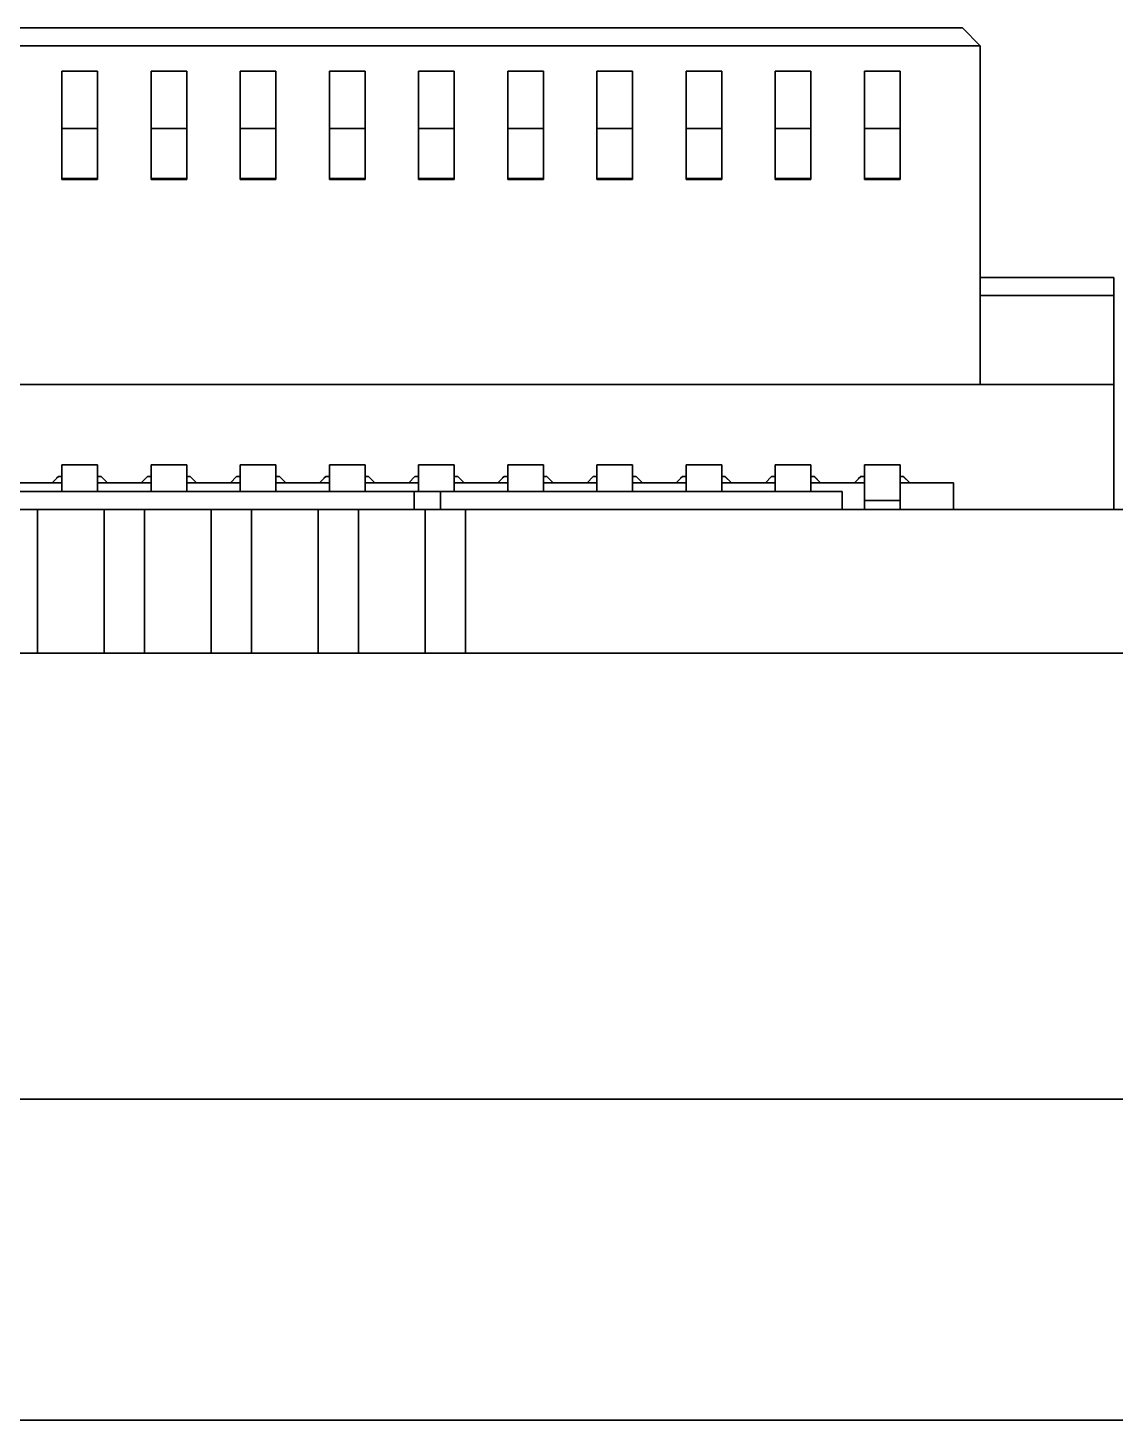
# Model space of a CAD drawing. Extents: x 537 to 786, y 346 to 499.
# Drawn here: x 594.61 to 600.7, y 363.85 to 371.65 of the extents above; entities that cross this region are included whole.
import ezdxf

# ---------------------------------------------------------------- set-up
doc = ezdxf.new("R2010")
doc.units = 0

msp = doc.modelspace()

# ---------------------------------------------------------------- linework, layer by layer
at = {"color": 7, "lineweight": 35, "ltscale": 0.235001}
msp.add_line((599.8467, 371.6513), (590.4467, 371.6513), dxfattribs=at)
msp.add_line((599.8467, 371.6513), (590.4467, 371.6513), dxfattribs=at)
at = {"color": 7, "lineweight": 35, "ltscale": 0.003535}
msp.add_line((599.8467, 371.6513), (599.9467, 371.5513), dxfattribs=at)
msp.add_line((599.8467, 371.6513), (599.9467, 371.5513), dxfattribs=at)
at = {"color": 7, "lineweight": 35, "ltscale": 0.239999}
msp.add_line((590.3467, 371.5513), (599.9467, 371.5513), dxfattribs=at)
msp.add_line((590.3467, 371.5513), (599.9467, 371.5513), dxfattribs=at)
at = {"color": 7, "lineweight": 35, "ltscale": 0.0475}
msp.add_line((599.9467, 371.5513), (599.9467, 369.6513), dxfattribs=at)
msp.add_line((599.9467, 371.5513), (599.9467, 369.6513), dxfattribs=at)
at = {"color": 7, "lineweight": 35, "ltscale": 0.008055}
for p, q in [((594.7968, 371.0862), (594.7968, 371.4084)), ((594.7968, 371.0862), (594.7968, 371.4084)), ((594.9967, 371.0862), (594.9967, 371.4084)), ((594.9967, 371.0862), (594.9967, 371.4084)), ((595.2968, 371.0862), (595.2968, 371.4084)), ((595.2968, 371.0862), (595.2968, 371.4084)), ((595.4967, 371.0862), (595.4967, 371.4084)), ((595.4967, 371.0862), (595.4967, 371.4084)), ((595.7968, 371.0862), (595.7968, 371.4084)), ((595.7968, 371.0862), (595.7968, 371.4084)), ((595.9967, 371.0862), (595.9967, 371.4084)), ((595.9967, 371.0862), (595.9967, 371.4084)), ((596.2968, 371.0862), (596.2968, 371.4084)), ((596.2968, 371.0862), (596.2968, 371.4084)), ((596.4967, 371.0862), (596.4967, 371.4084)), ((596.4967, 371.0862), (596.4967, 371.4084)), ((596.7968, 371.0862), (596.7968, 371.4084)), ((596.7968, 371.0862), (596.7968, 371.4084)), ((596.9967, 371.0862), (596.9967, 371.4084)), ((596.9967, 371.0862), (596.9967, 371.4084)), ((597.2968, 371.0862), (597.2968, 371.4084)), ((597.2968, 371.0862), (597.2968, 371.4084)), ((597.4967, 371.0862), (597.4967, 371.4084)), ((597.4967, 371.0862), (597.4967, 371.4084)), ((597.7968, 371.0862), (597.7968, 371.4084)), ((597.7968, 371.0862), (597.7968, 371.4084)), ((597.9967, 371.0862), (597.9967, 371.4084)), ((597.9967, 371.0862), (597.9967, 371.4084)), ((598.2968, 371.0862), (598.2968, 371.4084)), ((598.2968, 371.0862), (598.2968, 371.4084)), ((598.4967, 371.0862), (598.4967, 371.4084)), ((598.4967, 371.0862), (598.4967, 371.4084)), ((598.7968, 371.0862), (598.7968, 371.4084)), ((598.7968, 371.0862), (598.7968, 371.4084)), ((598.9967, 371.0862), (598.9967, 371.4084)), ((598.9967, 371.0862), (598.9967, 371.4084)), ((599.2968, 371.0862), (599.2968, 371.4084)), ((599.2968, 371.0862), (599.2968, 371.4084)), ((599.4967, 371.0862), (599.4967, 371.4084)), ((599.4967, 371.0862), (599.4967, 371.4084))]:
    msp.add_line(p, q, dxfattribs=at)
at = {"color": 7, "lineweight": 35, "ltscale": 0.004999}
for p, q in [((594.9967, 371.4084), (594.7968, 371.4084)), ((594.9967, 371.4084), (594.7968, 371.4084)), ((595.4967, 371.4084), (595.2968, 371.4084)), ((595.4967, 371.4084), (595.2968, 371.4084)), ((595.9967, 371.4084), (595.7968, 371.4084)), ((595.9967, 371.4084), (595.7968, 371.4084)), ((596.4967, 371.4084), (596.2968, 371.4084)), ((596.4967, 371.4084), (596.2968, 371.4084)), ((596.9967, 371.4084), (596.7968, 371.4084)), ((596.9967, 371.4084), (596.7968, 371.4084)), ((597.4967, 371.4084), (597.2968, 371.4084)), ((597.4967, 371.4084), (597.2968, 371.4084)), ((597.9967, 371.4084), (597.7968, 371.4084)), ((597.9967, 371.4084), (597.7968, 371.4084)), ((598.4967, 371.4084), (598.2968, 371.4084)), ((598.4967, 371.4084), (598.2968, 371.4084)), ((598.9967, 371.4084), (598.7968, 371.4084)), ((598.9967, 371.4084), (598.7968, 371.4084)), ((599.4967, 371.4084), (599.2968, 371.4084)), ((599.4967, 371.4084), (599.2968, 371.4084)), ((594.7968, 371.0862), (594.9967, 371.0862)), ((594.7968, 371.0862), (594.9967, 371.0862)), ((595.2968, 371.0862), (595.4967, 371.0862)), ((595.2968, 371.0862), (595.4967, 371.0862)), ((595.7968, 371.0862), (595.9967, 371.0862)), ((595.7968, 371.0862), (595.9967, 371.0862)), ((596.2968, 371.0862), (596.4967, 371.0862)), ((596.2968, 371.0862), (596.4967, 371.0862)), ((596.7968, 371.0862), (596.9967, 371.0862)), ((596.7968, 371.0862), (596.9967, 371.0862)), ((597.2968, 371.0862), (597.4967, 371.0862)), ((597.2968, 371.0862), (597.4967, 371.0862)), ((597.7968, 371.0862), (597.9967, 371.0862)), ((597.7968, 371.0862), (597.9967, 371.0862)), ((598.2968, 371.0862), (598.4967, 371.0862)), ((598.2968, 371.0862), (598.4967, 371.0862)), ((598.7968, 371.0862), (598.9967, 371.0862)), ((598.7968, 371.0862), (598.9967, 371.0862)), ((599.2968, 371.0862), (599.4967, 371.0862)), ((599.2968, 371.0862), (599.4967, 371.0862)), ((594.7968, 370.8068), (594.9967, 370.8068)), ((594.9967, 370.8068), (594.7968, 370.8068)), ((594.7968, 370.8067), (594.9967, 370.8067)), ((594.7968, 370.8013), (594.9967, 370.8013)), ((594.7968, 370.8013), (594.9967, 370.8013)), ((595.2968, 370.8068), (595.4967, 370.8068)), ((595.4967, 370.8068), (595.2968, 370.8068)), ((595.2968, 370.8067), (595.4967, 370.8067)), ((595.2968, 370.8013), (595.4967, 370.8013)), ((595.2968, 370.8013), (595.4967, 370.8013)), ((595.9967, 370.8068), (595.7968, 370.8068)), ((595.7968, 370.8068), (595.9967, 370.8068)), ((595.7968, 370.8067), (595.9967, 370.8067)), ((595.7968, 370.8013), (595.9967, 370.8013)), ((595.7968, 370.8013), (595.9967, 370.8013)), ((596.4967, 370.8068), (596.2968, 370.8068)), ((596.2968, 370.8068), (596.4967, 370.8068)), ((596.2968, 370.8067), (596.4967, 370.8067)), ((596.2968, 370.8013), (596.4967, 370.8013)), ((596.2968, 370.8013), (596.4967, 370.8013)), ((596.9967, 370.8068), (596.7968, 370.8068)), ((596.7968, 370.8068), (596.9967, 370.8068)), ((596.7968, 370.8067), (596.9967, 370.8067)), ((596.7968, 370.8013), (596.9967, 370.8013)), ((596.7968, 370.8013), (596.9967, 370.8013)), ((597.4967, 370.8068), (597.2968, 370.8068)), ((597.2968, 370.8068), (597.4967, 370.8068)), ((597.2968, 370.8067), (597.4967, 370.8067)), ((597.2968, 370.8013), (597.4967, 370.8013)), ((597.2968, 370.8013), (597.4967, 370.8013)), ((597.9967, 370.8068), (597.7968, 370.8068)), ((597.7968, 370.8068), (597.9967, 370.8068)), ((597.7968, 370.8067), (597.9967, 370.8067)), ((597.7968, 370.8013), (597.9967, 370.8013)), ((597.7968, 370.8013), (597.9967, 370.8013)), ((598.4967, 370.8068), (598.2968, 370.8068)), ((598.2968, 370.8068), (598.4967, 370.8068)), ((598.2968, 370.8067), (598.4967, 370.8067)), ((598.2968, 370.8013), (598.4967, 370.8013)), ((598.2968, 370.8013), (598.4967, 370.8013)), ((598.9967, 370.8068), (598.7968, 370.8068)), ((598.7968, 370.8068), (598.9967, 370.8068)), ((598.7968, 370.8067), (598.9967, 370.8067)), ((598.7968, 370.8013), (598.9967, 370.8013)), ((598.7968, 370.8013), (598.9967, 370.8013)), ((599.4967, 370.8068), (599.2968, 370.8068)), ((599.2968, 370.8068), (599.4967, 370.8068)), ((599.2968, 370.8067), (599.4967, 370.8067)), ((599.2968, 370.8013), (599.4967, 370.8013)), ((599.2968, 370.8013), (599.4967, 370.8013)), ((594.7968, 369.2013), (594.9967, 369.2013)), ((594.7968, 369.2013), (594.9967, 369.2013)), ((595.2968, 369.2013), (595.4967, 369.2013)), ((595.2968, 369.2013), (595.4967, 369.2013)), ((595.7968, 369.2013), (595.9967, 369.2013)), ((595.7968, 369.2013), (595.9967, 369.2013)), ((596.2968, 369.2013), (596.4967, 369.2013)), ((596.2968, 369.2013), (596.4967, 369.2013)), ((596.7968, 369.2013), (596.9967, 369.2013)), ((596.7968, 369.2013), (596.9967, 369.2013)), ((597.2968, 369.2013), (597.4967, 369.2013)), ((597.2968, 369.2013), (597.4967, 369.2013)), ((597.7968, 369.2013), (597.9967, 369.2013)), ((597.7968, 369.2013), (597.9967, 369.2013)), ((598.2968, 369.2013), (598.4967, 369.2013)), ((598.2968, 369.2013), (598.4967, 369.2013)), ((598.7968, 369.2013), (598.9967, 369.2013)), ((598.7968, 369.2013), (598.9967, 369.2013)), ((599.2968, 369.2013), (599.4967, 369.2013)), ((599.2968, 369.2013), (599.4967, 369.2013)), ((599.2968, 369.0013), (599.4967, 369.0013)), ((599.2968, 369.0013), (599.4967, 369.0013))]:
    msp.add_line(p, q, dxfattribs=at)
at = {"color": 7, "lineweight": 35, "ltscale": 0.015179}
for p, q in [((594.7968, 370.8013), (594.7968, 371.4084)), ((595.2968, 370.8013), (595.2968, 371.4084)), ((595.7968, 370.8013), (595.7968, 371.4084)), ((596.2968, 370.8013), (596.2968, 371.4084)), ((596.7968, 370.8013), (596.7968, 371.4084)), ((597.2968, 370.8013), (597.2968, 371.4084)), ((597.7968, 370.8013), (597.7968, 371.4084)), ((598.2968, 370.8013), (598.2968, 371.4084)), ((598.7968, 370.8013), (598.7968, 371.4084)), ((599.2968, 370.8013), (599.2968, 371.4084))]:
    msp.add_line(p, q, dxfattribs=at)
at = {"color": 7, "lineweight": 35, "ltscale": 0.002123}
for p, q in [((594.7968, 371.0013), (594.7968, 371.0862)), ((594.9967, 371.0013), (594.9967, 371.0862)), ((595.2968, 371.0013), (595.2968, 371.0862)), ((595.4967, 371.0013), (595.4967, 371.0862)), ((595.7968, 371.0013), (595.7968, 371.0862)), ((595.9967, 371.0013), (595.9967, 371.0862)), ((596.2968, 371.0013), (596.2968, 371.0862)), ((596.4967, 371.0013), (596.4967, 371.0862)), ((596.7968, 371.0013), (596.7968, 371.0862)), ((596.9967, 371.0013), (596.9967, 371.0862)), ((597.2968, 371.0013), (597.2968, 371.0862)), ((597.4967, 371.0013), (597.4967, 371.0862)), ((597.7968, 371.0013), (597.7968, 371.0862)), ((597.9967, 371.0013), (597.9967, 371.0862)), ((598.2968, 371.0013), (598.2968, 371.0862)), ((598.4967, 371.0013), (598.4967, 371.0862)), ((598.7968, 371.0013), (598.7968, 371.0862)), ((598.9967, 371.0013), (598.9967, 371.0862)), ((599.2968, 371.0013), (599.2968, 371.0862)), ((599.4967, 371.0013), (599.4967, 371.0862))]:
    msp.add_line(p, q, dxfattribs=at)
at = {"color": 7, "lineweight": 35, "ltscale": 0.006986}
for p, q in [((594.7968, 371.0862), (594.7968, 370.8068)), ((594.9967, 370.8068), (594.9967, 371.0862)), ((595.2968, 371.0862), (595.2968, 370.8068)), ((595.4967, 370.8068), (595.4967, 371.0862)), ((595.7968, 371.0862), (595.7968, 370.8068)), ((595.9967, 370.8068), (595.9967, 371.0862)), ((596.2968, 371.0862), (596.2968, 370.8068)), ((596.4967, 370.8068), (596.4967, 371.0862)), ((596.7968, 371.0862), (596.7968, 370.8068)), ((596.9967, 370.8068), (596.9967, 371.0862)), ((597.2968, 371.0862), (597.2968, 370.8068)), ((597.4967, 370.8068), (597.4967, 371.0862)), ((597.7968, 371.0862), (597.7968, 370.8068)), ((597.9967, 370.8068), (597.9967, 371.0862)), ((598.2968, 371.0862), (598.2968, 370.8068)), ((598.4967, 370.8068), (598.4967, 371.0862)), ((598.7968, 371.0862), (598.7968, 370.8068)), ((598.9967, 370.8068), (598.9967, 371.0862)), ((599.2968, 371.0862), (599.2968, 370.8068)), ((599.4967, 370.8068), (599.4967, 371.0862))]:
    msp.add_line(p, q, dxfattribs=at)
at = {"color": 7, "lineweight": 35, "ltscale": 0.004863}
for p, q in [((594.7968, 370.8068), (594.7968, 371.0013)), ((594.9967, 370.8068), (594.9967, 371.0013)), ((595.2968, 370.8068), (595.2968, 371.0013)), ((595.4967, 370.8068), (595.4967, 371.0013)), ((595.7968, 370.8068), (595.7968, 371.0013)), ((595.9967, 370.8068), (595.9967, 371.0013)), ((596.2968, 370.8068), (596.2968, 371.0013)), ((596.4967, 370.8068), (596.4967, 371.0013)), ((596.7968, 370.8068), (596.7968, 371.0013)), ((596.9967, 370.8068), (596.9967, 371.0013)), ((597.2968, 370.8068), (597.2968, 371.0013)), ((597.4967, 370.8068), (597.4967, 371.0013)), ((597.7968, 370.8068), (597.7968, 371.0013)), ((597.9967, 370.8068), (597.9967, 371.0013)), ((598.2968, 370.8068), (598.2968, 371.0013)), ((598.4967, 370.8068), (598.4967, 371.0013)), ((598.7968, 370.8068), (598.7968, 371.0013)), ((598.9967, 370.8068), (598.9967, 371.0013)), ((599.2968, 370.8068), (599.2968, 371.0013)), ((599.4967, 370.8068), (599.4967, 371.0013))]:
    msp.add_line(p, q, dxfattribs=at)
at = {"color": 7, "lineweight": 35, "ltscale": 0.000138092}
for p, q in [((594.7968, 370.8013), (594.7968, 370.8068)), ((594.9967, 370.8013), (594.9967, 370.8068)), ((595.2968, 370.8013), (595.2968, 370.8068)), ((595.4967, 370.8013), (595.4967, 370.8068)), ((595.7968, 370.8013), (595.7968, 370.8068)), ((595.9967, 370.8013), (595.9967, 370.8068)), ((596.2968, 370.8013), (596.2968, 370.8068)), ((596.4967, 370.8013), (596.4967, 370.8068)), ((596.7968, 370.8013), (596.7968, 370.8068)), ((596.9967, 370.8013), (596.9967, 370.8068)), ((597.2968, 370.8013), (597.2968, 370.8068)), ((597.4967, 370.8013), (597.4967, 370.8068)), ((597.7968, 370.8013), (597.7968, 370.8068)), ((597.9967, 370.8013), (597.9967, 370.8068)), ((598.2968, 370.8013), (598.2968, 370.8068)), ((598.4967, 370.8013), (598.4967, 370.8068)), ((598.7968, 370.8013), (598.7968, 370.8068)), ((598.9967, 370.8013), (598.9967, 370.8068)), ((599.2968, 370.8013), (599.2968, 370.8068)), ((599.4967, 370.8013), (599.4967, 370.8068))]:
    msp.add_line(p, q, dxfattribs=at)
at = {"color": 7, "lineweight": 35, "ltscale": 0.000136566}
for p, q in [((594.7968, 370.8013), (594.7968, 370.8067)), ((594.9967, 370.8013), (594.9967, 370.8067)), ((595.2968, 370.8013), (595.2968, 370.8067)), ((595.4967, 370.8013), (595.4967, 370.8067)), ((595.7968, 370.8013), (595.7968, 370.8067)), ((595.9967, 370.8013), (595.9967, 370.8067)), ((596.2968, 370.8013), (596.2968, 370.8067)), ((596.4967, 370.8013), (596.4967, 370.8067)), ((596.7968, 370.8013), (596.7968, 370.8067)), ((596.9967, 370.8013), (596.9967, 370.8067)), ((597.2968, 370.8013), (597.2968, 370.8067)), ((597.4967, 370.8013), (597.4967, 370.8067)), ((597.7968, 370.8013), (597.7968, 370.8067)), ((597.9967, 370.8013), (597.9967, 370.8067)), ((598.2968, 370.8013), (598.2968, 370.8067)), ((598.4967, 370.8013), (598.4967, 370.8067)), ((598.7968, 370.8013), (598.7968, 370.8067)), ((598.9967, 370.8013), (598.9967, 370.8067)), ((599.2968, 370.8013), (599.2968, 370.8067)), ((599.4967, 370.8013), (599.4967, 370.8067))]:
    msp.add_line(p, q, dxfattribs=at)
at = {"color": 7, "lineweight": 35, "ltscale": 0.01875}
for p, q in [((600.6967, 370.2513), (599.9467, 370.2513)), ((600.6967, 370.2513), (599.9467, 370.2513)), ((600.6967, 370.1513), (599.9467, 370.1513)), ((600.6967, 370.1513), (599.9467, 370.1513))]:
    msp.add_line(p, q, dxfattribs=at)
at = {"color": 7, "lineweight": 35, "ltscale": 0.002499}
msp.add_line((600.6967, 370.2513), (600.6967, 370.1513), dxfattribs=at)
msp.add_line((600.6967, 370.2513), (600.6967, 370.1513), dxfattribs=at)
at = {"color": 7, "lineweight": 35, "ltscale": 0.0125}
msp.add_line((600.6967, 370.1513), (600.6967, 369.6513), dxfattribs=at)
msp.add_line((600.6967, 370.1513), (600.6967, 369.6513), dxfattribs=at)
at = {"color": 7, "lineweight": 35, "ltscale": 0.253374}
msp.add_line((600.6967, 369.6513), (590.5618, 369.6513), dxfattribs=at)
msp.add_line((600.6967, 369.6513), (590.5618, 369.6513), dxfattribs=at)
at = {"color": 7, "lineweight": 35, "ltscale": 0.0175}
msp.add_line((600.6967, 368.9513), (600.6967, 369.6513), dxfattribs=at)
msp.add_line((600.6967, 368.9513), (600.6967, 369.6513), dxfattribs=at)
at = {"color": 7, "lineweight": 35, "ltscale": 0.00375}
for p, q in [((594.7968, 369.0513), (594.7968, 369.2013)), ((594.7968, 369.0513), (594.7968, 369.2013)), ((594.9967, 369.0513), (594.9967, 369.2013)), ((594.9967, 369.0513), (594.9967, 369.2013)), ((595.2968, 369.0513), (595.2968, 369.2013)), ((595.2968, 369.0513), (595.2968, 369.2013)), ((595.4967, 369.0513), (595.4967, 369.2013)), ((595.4967, 369.0513), (595.4967, 369.2013)), ((595.7968, 369.0513), (595.7968, 369.2013)), ((595.7968, 369.0513), (595.7968, 369.2013)), ((595.9967, 369.0513), (595.9967, 369.2013)), ((595.9967, 369.0513), (595.9967, 369.2013)), ((596.2968, 369.0513), (596.2968, 369.2013)), ((596.2968, 369.0513), (596.2968, 369.2013)), ((596.4967, 369.0513), (596.4967, 369.2013)), ((596.4967, 369.0513), (596.4967, 369.2013)), ((596.7968, 369.0513), (596.7968, 369.2013)), ((596.7968, 369.0513), (596.7968, 369.2013)), ((596.9967, 369.0513), (596.9967, 369.2013)), ((596.9967, 369.0513), (596.9967, 369.2013)), ((597.2968, 369.0513), (597.2968, 369.2013)), ((597.2968, 369.0513), (597.2968, 369.2013)), ((597.4967, 369.0513), (597.4967, 369.2013)), ((597.4967, 369.0513), (597.4967, 369.2013)), ((597.7968, 369.0513), (597.7968, 369.2013)), ((597.7968, 369.0513), (597.7968, 369.2013)), ((597.9967, 369.0513), (597.9967, 369.2013)), ((597.9967, 369.0513), (597.9967, 369.2013)), ((598.2968, 369.0513), (598.2968, 369.2013)), ((598.2968, 369.0513), (598.2968, 369.2013)), ((598.4967, 369.0513), (598.4967, 369.2013)), ((598.4967, 369.0513), (598.4967, 369.2013)), ((598.7968, 369.0513), (598.7968, 369.2013)), ((598.7968, 369.0513), (598.7968, 369.2013)), ((598.9967, 369.0513), (598.9967, 369.2013)), ((598.9967, 369.0513), (598.9967, 369.2013)), ((599.7968, 368.9513), (599.7968, 369.1013)), ((599.7968, 369.1013), (599.7968, 368.9513)), ((599.7968, 369.1013), (599.7968, 368.9513)), ((599.7968, 369.1013), (599.7968, 368.9513)), ((599.7968, 368.9513), (599.7968, 369.1013))]:
    msp.add_line(p, q, dxfattribs=at)
at = {"color": 7, "lineweight": 35, "ltscale": 0.001625}
for p, q in [((594.7968, 369.1363), (594.7968, 369.2013)), ((595.2968, 369.1363), (595.2968, 369.2013)), ((595.7968, 369.1363), (595.7968, 369.2013)), ((596.2968, 369.1363), (596.2968, 369.2013)), ((596.7968, 369.1363), (596.7968, 369.2013)), ((597.2968, 369.1363), (597.2968, 369.2013)), ((597.7968, 369.1363), (597.7968, 369.2013)), ((598.2968, 369.1363), (598.2968, 369.2013)), ((598.7968, 369.1363), (598.7968, 369.2013)), ((599.2968, 369.1363), (599.2968, 369.2013))]:
    msp.add_line(p, q, dxfattribs=at)
at = {"color": 7, "lineweight": 35, "ltscale": 0.005}
for p, q in [((599.2968, 369.0013), (599.2968, 369.2013)), ((599.2968, 369.0013), (599.2968, 369.2013)), ((599.4967, 369.0013), (599.4967, 369.2013)), ((599.4967, 369.0013), (599.4967, 369.2013))]:
    msp.add_line(p, q, dxfattribs=at)
at = {"color": 7, "lineweight": 35, "ltscale": 0.004749}
for p, q in [((594.7417, 369.1013), (594.5518, 369.1013)), ((594.5518, 369.1013), (594.7417, 369.1013)), ((594.5518, 369.1013), (594.7417, 369.1013)), ((595.2417, 369.1013), (595.0518, 369.1013)), ((595.0518, 369.1013), (595.2417, 369.1013)), ((595.0518, 369.1013), (595.2417, 369.1013)), ((595.7417, 369.1013), (595.5518, 369.1013)), ((595.5518, 369.1013), (595.7417, 369.1013)), ((595.5518, 369.1013), (595.7417, 369.1013)), ((596.2417, 369.1013), (596.0518, 369.1013)), ((596.0518, 369.1013), (596.2417, 369.1013)), ((596.0518, 369.1013), (596.2417, 369.1013)), ((596.7417, 369.1013), (596.5518, 369.1013)), ((596.5518, 369.1013), (596.7417, 369.1013)), ((596.5518, 369.1013), (596.7417, 369.1013)), ((597.2417, 369.1013), (597.0518, 369.1013)), ((597.0518, 369.1013), (597.2417, 369.1013)), ((597.0518, 369.1013), (597.2417, 369.1013)), ((597.7417, 369.1013), (597.5518, 369.1013)), ((597.5518, 369.1013), (597.7417, 369.1013)), ((597.5518, 369.1013), (597.7417, 369.1013)), ((598.2417, 369.1013), (598.0518, 369.1013)), ((598.0518, 369.1013), (598.2417, 369.1013)), ((598.0518, 369.1013), (598.2417, 369.1013)), ((598.7417, 369.1013), (598.5518, 369.1013)), ((598.5518, 369.1013), (598.7417, 369.1013)), ((598.5518, 369.1013), (598.7417, 369.1013)), ((599.2417, 369.1013), (599.0518, 369.1013)), ((599.0518, 369.1013), (599.2417, 369.1013)), ((599.0518, 369.1013), (599.2417, 369.1013))]:
    msp.add_line(p, q, dxfattribs=at)
at = {"color": 7, "lineweight": 35, "ltscale": 0.001238}
for p, q in [((594.7767, 369.1363), (594.7417, 369.1013)), ((594.7767, 369.1363), (594.7417, 369.1013)), ((594.7767, 369.1363), (594.7417, 369.1013)), ((595.0518, 369.1013), (595.0167, 369.1363)), ((595.0518, 369.1013), (595.0167, 369.1363)), ((595.0518, 369.1013), (595.0167, 369.1363)), ((595.2767, 369.1363), (595.2417, 369.1013)), ((595.2767, 369.1363), (595.2417, 369.1013)), ((595.2767, 369.1363), (595.2417, 369.1013)), ((595.5518, 369.1013), (595.5167, 369.1363)), ((595.5518, 369.1013), (595.5167, 369.1363)), ((595.5518, 369.1013), (595.5167, 369.1363)), ((595.7767, 369.1363), (595.7417, 369.1013)), ((595.7767, 369.1363), (595.7417, 369.1013)), ((595.7767, 369.1363), (595.7417, 369.1013)), ((596.0518, 369.1013), (596.0167, 369.1363)), ((596.0518, 369.1013), (596.0167, 369.1363)), ((596.0518, 369.1013), (596.0167, 369.1363)), ((596.2767, 369.1363), (596.2417, 369.1013)), ((596.2767, 369.1363), (596.2417, 369.1013)), ((596.2767, 369.1363), (596.2417, 369.1013)), ((596.5518, 369.1013), (596.5167, 369.1363)), ((596.5518, 369.1013), (596.5167, 369.1363)), ((596.5518, 369.1013), (596.5167, 369.1363)), ((596.7767, 369.1363), (596.7417, 369.1013)), ((596.7767, 369.1363), (596.7417, 369.1013)), ((596.7767, 369.1363), (596.7417, 369.1013)), ((597.0518, 369.1013), (597.0167, 369.1363)), ((597.0518, 369.1013), (597.0167, 369.1363)), ((597.0518, 369.1013), (597.0167, 369.1363)), ((597.2767, 369.1363), (597.2417, 369.1013)), ((597.2767, 369.1363), (597.2417, 369.1013)), ((597.2767, 369.1363), (597.2417, 369.1013)), ((597.5518, 369.1013), (597.5167, 369.1363)), ((597.5518, 369.1013), (597.5167, 369.1363)), ((597.5518, 369.1013), (597.5167, 369.1363)), ((597.7767, 369.1363), (597.7417, 369.1013)), ((597.7767, 369.1363), (597.7417, 369.1013)), ((597.7767, 369.1363), (597.7417, 369.1013)), ((598.0518, 369.1013), (598.0167, 369.1363)), ((598.0518, 369.1013), (598.0167, 369.1363)), ((598.0518, 369.1013), (598.0167, 369.1363)), ((598.2767, 369.1363), (598.2417, 369.1013)), ((598.2767, 369.1363), (598.2417, 369.1013)), ((598.2767, 369.1363), (598.2417, 369.1013)), ((598.5167, 369.1363), (598.5518, 369.1013)), ((598.5518, 369.1013), (598.5167, 369.1363)), ((598.5518, 369.1013), (598.5167, 369.1363)), ((598.7767, 369.1363), (598.7417, 369.1013)), ((598.7767, 369.1363), (598.7417, 369.1013)), ((598.7767, 369.1363), (598.7417, 369.1013)), ((599.0167, 369.1363), (599.0518, 369.1013)), ((599.0518, 369.1013), (599.0167, 369.1363)), ((599.0518, 369.1013), (599.0167, 369.1363)), ((599.2767, 369.1363), (599.2417, 369.1013)), ((599.2767, 369.1363), (599.2417, 369.1013)), ((599.2767, 369.1363), (599.2417, 369.1013)), ((599.5167, 369.1363), (599.5518, 369.1013)), ((599.5518, 369.1013), (599.5167, 369.1363)), ((599.5518, 369.1013), (599.5167, 369.1363))]:
    msp.add_line(p, q, dxfattribs=at)
at = {"color": 7, "lineweight": 35, "ltscale": 0.001376}
for p, q in [((594.7968, 369.1013), (594.7417, 369.1013)), ((594.7417, 369.1013), (594.7968, 369.1013)), ((594.7417, 369.1013), (594.7968, 369.1013)), ((595.0518, 369.1013), (594.9967, 369.1013)), ((594.9967, 369.1013), (595.0518, 369.1013)), ((594.9967, 369.1013), (595.0518, 369.1013)), ((595.2968, 369.1013), (595.2417, 369.1013)), ((595.2417, 369.1013), (595.2968, 369.1013)), ((595.2417, 369.1013), (595.2968, 369.1013)), ((595.5518, 369.1013), (595.4967, 369.1013)), ((595.4967, 369.1013), (595.5518, 369.1013)), ((595.4967, 369.1013), (595.5518, 369.1013)), ((595.7968, 369.1013), (595.7417, 369.1013)), ((595.7417, 369.1013), (595.7968, 369.1013)), ((595.7417, 369.1013), (595.7968, 369.1013)), ((596.0518, 369.1013), (595.9967, 369.1013)), ((595.9967, 369.1013), (596.0518, 369.1013)), ((595.9967, 369.1013), (596.0518, 369.1013)), ((596.2968, 369.1013), (596.2417, 369.1013)), ((596.2417, 369.1013), (596.2968, 369.1013)), ((596.2417, 369.1013), (596.2968, 369.1013)), ((596.5518, 369.1013), (596.4967, 369.1013)), ((596.4967, 369.1013), (596.5518, 369.1013)), ((596.4967, 369.1013), (596.5518, 369.1013)), ((596.7968, 369.1013), (596.7417, 369.1013)), ((596.7417, 369.1013), (596.7968, 369.1013)), ((596.7417, 369.1013), (596.7968, 369.1013)), ((597.0518, 369.1013), (596.9967, 369.1013)), ((596.9967, 369.1013), (597.0518, 369.1013)), ((596.9967, 369.1013), (597.0518, 369.1013)), ((597.2968, 369.1013), (597.2417, 369.1013)), ((597.2417, 369.1013), (597.2968, 369.1013)), ((597.2417, 369.1013), (597.2968, 369.1013)), ((597.5518, 369.1013), (597.4967, 369.1013)), ((597.4967, 369.1013), (597.5518, 369.1013)), ((597.4967, 369.1013), (597.5518, 369.1013)), ((597.7417, 369.1013), (597.7968, 369.1013)), ((597.7417, 369.1013), (597.7968, 369.1013)), ((597.7968, 369.1013), (597.7417, 369.1013)), ((597.9967, 369.1013), (598.0518, 369.1013)), ((597.9967, 369.1013), (598.0518, 369.1013)), ((598.0518, 369.1013), (597.9967, 369.1013)), ((598.2417, 369.1013), (598.2968, 369.1013)), ((598.2968, 369.1013), (598.2417, 369.1013)), ((598.2417, 369.1013), (598.2968, 369.1013)), ((598.4967, 369.1013), (598.5518, 369.1013)), ((598.5518, 369.1013), (598.4967, 369.1013)), ((598.4967, 369.1013), (598.5518, 369.1013)), ((598.7417, 369.1013), (598.7968, 369.1013)), ((598.7968, 369.1013), (598.7417, 369.1013)), ((598.7417, 369.1013), (598.7968, 369.1013)), ((598.9967, 369.1013), (599.0518, 369.1013)), ((599.0518, 369.1013), (598.9967, 369.1013)), ((598.9967, 369.1013), (599.0518, 369.1013)), ((599.2417, 369.1013), (599.2968, 369.1013)), ((599.2968, 369.1013), (599.2417, 369.1013)), ((599.2417, 369.1013), (599.2968, 369.1013)), ((599.4967, 369.1013), (599.5518, 369.1013)), ((599.5518, 369.1013), (599.4967, 369.1013)), ((599.4967, 369.1013), (599.5518, 369.1013))]:
    msp.add_line(p, q, dxfattribs=at)
at = {"color": 7, "lineweight": 35, "ltscale": 0.00036307}
for p, q in [((594.7665, 369.126), (594.7767, 369.1363)), ((595.2665, 369.126), (595.2767, 369.1363)), ((595.7665, 369.126), (595.7767, 369.1363)), ((596.2665, 369.126), (596.2767, 369.1363)), ((596.7665, 369.126), (596.7767, 369.1363)), ((597.2665, 369.126), (597.2767, 369.1363)), ((597.7665, 369.126), (597.7767, 369.1363)), ((598.2665, 369.126), (598.2767, 369.1363)), ((598.7665, 369.126), (598.7767, 369.1363))]:
    msp.add_line(p, q, dxfattribs=at)
at = {"color": 7, "lineweight": 35, "ltscale": 0.000500488}
for p, q in [((594.7968, 369.1363), (594.7767, 369.1363)), ((594.7968, 369.1363), (594.7767, 369.1363)), ((594.7968, 369.1363), (594.7767, 369.1363)), ((595.0167, 369.1363), (594.9967, 369.1363)), ((595.0167, 369.1363), (594.9967, 369.1363)), ((595.0167, 369.1363), (594.9967, 369.1363)), ((595.2968, 369.1363), (595.2767, 369.1363)), ((595.2968, 369.1363), (595.2767, 369.1363)), ((595.2968, 369.1363), (595.2767, 369.1363)), ((595.5167, 369.1363), (595.4967, 369.1363)), ((595.5167, 369.1363), (595.4967, 369.1363)), ((595.5167, 369.1363), (595.4967, 369.1363)), ((595.7968, 369.1363), (595.7767, 369.1363)), ((595.7968, 369.1363), (595.7767, 369.1363)), ((595.7968, 369.1363), (595.7767, 369.1363)), ((596.0167, 369.1363), (595.9967, 369.1363)), ((596.0167, 369.1363), (595.9967, 369.1363)), ((596.0167, 369.1363), (595.9967, 369.1363)), ((596.2968, 369.1363), (596.2767, 369.1363)), ((596.2968, 369.1363), (596.2767, 369.1363)), ((596.2968, 369.1363), (596.2767, 369.1363)), ((596.5167, 369.1363), (596.4967, 369.1363)), ((596.5167, 369.1363), (596.4967, 369.1363)), ((596.5167, 369.1363), (596.4967, 369.1363)), ((596.7968, 369.1363), (596.7767, 369.1363)), ((596.7968, 369.1363), (596.7767, 369.1363)), ((596.7968, 369.1363), (596.7767, 369.1363)), ((597.0167, 369.1363), (596.9967, 369.1363)), ((597.0167, 369.1363), (596.9967, 369.1363)), ((597.0167, 369.1363), (596.9967, 369.1363)), ((597.2968, 369.1363), (597.2767, 369.1363)), ((597.2968, 369.1363), (597.2767, 369.1363)), ((597.2968, 369.1363), (597.2767, 369.1363)), ((597.5167, 369.1363), (597.4967, 369.1363)), ((597.5167, 369.1363), (597.4967, 369.1363)), ((597.5167, 369.1363), (597.4967, 369.1363)), ((597.7968, 369.1363), (597.7767, 369.1363)), ((597.7968, 369.1363), (597.7767, 369.1363)), ((597.7968, 369.1363), (597.7767, 369.1363)), ((598.0167, 369.1363), (597.9967, 369.1363)), ((598.0167, 369.1363), (597.9967, 369.1363)), ((598.0167, 369.1363), (597.9967, 369.1363)), ((598.2968, 369.1363), (598.2767, 369.1363)), ((598.2968, 369.1363), (598.2767, 369.1363)), ((598.2968, 369.1363), (598.2767, 369.1363)), ((598.5167, 369.1363), (598.4967, 369.1363)), ((598.5167, 369.1363), (598.4967, 369.1363)), ((598.5167, 369.1363), (598.4967, 369.1363)), ((598.7968, 369.1363), (598.7767, 369.1363)), ((598.7968, 369.1363), (598.7767, 369.1363)), ((598.7968, 369.1363), (598.7767, 369.1363)), ((599.0167, 369.1363), (598.9967, 369.1363)), ((599.0167, 369.1363), (598.9967, 369.1363)), ((599.0167, 369.1363), (598.9967, 369.1363)), ((599.2968, 369.1363), (599.2767, 369.1363)), ((599.2968, 369.1363), (599.2767, 369.1363)), ((599.2968, 369.1363), (599.2767, 369.1363)), ((599.5167, 369.1363), (599.4967, 369.1363)), ((599.5167, 369.1363), (599.4967, 369.1363)), ((599.5167, 369.1363), (599.4967, 369.1363))]:
    msp.add_line(p, q, dxfattribs=at)
at = {"color": 7, "lineweight": 35, "ltscale": 0.000875092}
for p, q in [((594.7968, 369.1013), (594.7968, 369.1363)), ((595.2968, 369.1013), (595.2968, 369.1363)), ((595.7968, 369.1013), (595.7968, 369.1363)), ((596.2968, 369.1013), (596.2968, 369.1363)), ((596.7968, 369.1013), (596.7968, 369.1363)), ((597.2968, 369.1013), (597.2968, 369.1363)), ((597.7968, 369.1013), (597.7968, 369.1363)), ((598.2968, 369.1013), (598.2968, 369.1363)), ((598.7968, 369.1013), (598.7968, 369.1363)), ((599.2968, 369.1013), (599.2968, 369.1363))]:
    msp.add_line(p, q, dxfattribs=at)
at = {"color": 7, "lineweight": 35, "ltscale": 0.000712585}
for p, q in [((594.7968, 369.0728), (594.7968, 369.1013)), ((594.7968, 369.1013), (594.7968, 369.0728)), ((595.2968, 369.0728), (595.2968, 369.1013)), ((595.2968, 369.1013), (595.2968, 369.0728)), ((595.7968, 369.1013), (595.7968, 369.0728)), ((595.7968, 369.0728), (595.7968, 369.1013)), ((596.2968, 369.1013), (596.2968, 369.0728)), ((596.2968, 369.0728), (596.2968, 369.1013)), ((596.7968, 369.1013), (596.7968, 369.0728)), ((596.7968, 369.0728), (596.7968, 369.1013)), ((597.2968, 369.1013), (597.2968, 369.0728)), ((597.2968, 369.0728), (597.2968, 369.1013)), ((597.7968, 369.0728), (597.7968, 369.1013)), ((597.7968, 369.1013), (597.7968, 369.0728)), ((598.2968, 369.0728), (598.2968, 369.1013)), ((598.2968, 369.1013), (598.2968, 369.0728)), ((598.7968, 369.0728), (598.7968, 369.1013)), ((598.7968, 369.1013), (598.7968, 369.0728)), ((599.2968, 369.0728), (599.2968, 369.1013)), ((599.2968, 369.1013), (599.2968, 369.0728))]:
    msp.add_line(p, q, dxfattribs=at)
at = {"color": 7, "lineweight": 35, "ltscale": 0.00125}
for p, q in [((594.7968, 369.0513), (594.7968, 369.1013)), ((595.2968, 369.0513), (595.2968, 369.1013)), ((595.7968, 369.0513), (595.7968, 369.1013)), ((596.2968, 369.0513), (596.2968, 369.1013)), ((596.7968, 369.0513), (596.7968, 369.1013)), ((597.2968, 369.0513), (597.2968, 369.1013)), ((597.7968, 369.0513), (597.7968, 369.1013)), ((598.2968, 369.0513), (598.2968, 369.1013)), ((598.7968, 369.0513), (598.7968, 369.1013)), ((599.2968, 369.0013), (599.2968, 368.9513)), ((599.2968, 369.0013), (599.2968, 368.9513)), ((599.2968, 368.9513), (599.2968, 369.0013)), ((599.4967, 368.9513), (599.4967, 369.0013)), ((599.4967, 368.9513), (599.4967, 369.0013))]:
    msp.add_line(p, q, dxfattribs=at)
at = {"color": 7, "lineweight": 35, "ltscale": 0.000875177}
for p, q in [((598.4967, 369.1013), (598.4972, 369.1363)), ((598.9967, 369.1013), (598.9972, 369.1363)), ((599.4967, 369.1013), (599.4972, 369.1363))]:
    msp.add_line(p, q, dxfattribs=at)
at = {"color": 7, "lineweight": 35, "ltscale": 0.001271}
for p, q in [((598.5518, 369.1013), (598.5149, 369.1363)), ((599.0518, 369.1013), (599.0149, 369.1363)), ((599.5518, 369.1013), (599.5149, 369.1363))]:
    msp.add_line(p, q, dxfattribs=at)
at = {"color": 7, "lineweight": 35, "ltscale": 0.000491466}
msp.add_line((599.2628, 369.1224), (599.2767, 369.1363), dxfattribs=at)
at = {"color": 7, "lineweight": 35, "ltscale": 0.002503}
msp.add_line((599.2968, 369.0013), (599.2968, 369.1014), dxfattribs=at)
at = {"color": 7, "lineweight": 35, "ltscale": 0.006125}
for p, q in [((599.7968, 369.1013), (599.5518, 369.1013)), ((599.5518, 369.1013), (599.7968, 369.1013)), ((599.5518, 369.1013), (599.7968, 369.1013))]:
    msp.add_line(p, q, dxfattribs=at)
at = {"color": 7, "lineweight": 35, "ltscale": 0.002501}
for p, q in [((599.6967, 369.1013), (599.7968, 369.1013)), ((599.7968, 369.1013), (599.6967, 369.1013))]:
    msp.add_line(p, q, dxfattribs=at)
at = {"color": 7, "lineweight": 35, "ltscale": 0.056311}
msp.add_line((594.5205, 369.0513), (596.7729, 369.0513), dxfattribs=at)
at = {"color": 7, "lineweight": 35, "ltscale": 0.000537109}
for p, q in [((594.7968, 369.0513), (594.7968, 369.0728)), ((594.7968, 369.0513), (594.7968, 369.0728)), ((595.2968, 369.0513), (595.2968, 369.0728)), ((595.2968, 369.0513), (595.2968, 369.0728)), ((595.7968, 369.0513), (595.7968, 369.0728)), ((595.7968, 369.0513), (595.7968, 369.0728)), ((596.2968, 369.0513), (596.2968, 369.0728)), ((596.2968, 369.0513), (596.2968, 369.0728)), ((596.7968, 369.0513), (596.7968, 369.0728)), ((596.7968, 369.0513), (596.7968, 369.0728)), ((597.2968, 369.0513), (597.2968, 369.0728)), ((597.2968, 369.0513), (597.2968, 369.0728)), ((597.7968, 369.0513), (597.7968, 369.0728)), ((597.7968, 369.0513), (597.7968, 369.0728)), ((598.2968, 369.0513), (598.2968, 369.0728)), ((598.2968, 369.0513), (598.2968, 369.0728)), ((598.7968, 369.0513), (598.7968, 369.0728)), ((598.7968, 369.0513), (598.7968, 369.0728))]:
    msp.add_line(p, q, dxfattribs=at)
at = {"color": 7, "lineweight": 35, "ltscale": 0.00369}
msp.add_line((596.7729, 369.0513), (596.9205, 369.0513), dxfattribs=at)
at = {"color": 7, "lineweight": 35, "ltscale": 0.0025}
for p, q in [((596.7729, 369.0513), (596.7729, 368.9513)), ((596.9205, 369.0513), (596.9205, 368.9513)), ((599.1729, 369.0513), (599.1729, 368.9513))]:
    msp.add_line(p, q, dxfattribs=at)
at = {"color": 7, "lineweight": 35, "ltscale": 0.05631}
msp.add_line((596.9205, 369.0513), (599.1729, 369.0513), dxfattribs=at)
at = {"color": 7, "lineweight": 35, "ltscale": 0.003037}
msp.add_line((599.2968, 368.9513), (599.2968, 369.0728), dxfattribs=at)
msp.add_line((599.2968, 368.9513), (599.2968, 369.0728), dxfattribs=at)
at = {"color": 7, "lineweight": 35, "ltscale": 0.00564}
for p, q in [((594.434, 368.9513), (594.6595, 368.9513)), ((594.434, 368.9513), (594.6595, 368.9513)), ((595.0339, 368.9513), (595.2595, 368.9513)), ((595.0339, 368.9513), (595.2595, 368.9513)), ((595.6339, 368.9513), (595.8595, 368.9513)), ((595.6339, 368.9513), (595.8595, 368.9513)), ((596.2339, 368.9513), (596.4595, 368.9513)), ((596.2339, 368.9513), (596.4595, 368.9513)), ((596.8339, 368.9513), (597.0595, 368.9513)), ((596.8339, 368.9513), (597.0595, 368.9513)), ((594.6595, 368.1463), (594.434, 368.1463)), ((595.2595, 368.1463), (595.0339, 368.1463)), ((595.8595, 368.1463), (595.6339, 368.1463)), ((596.4595, 368.1463), (596.2339, 368.1463)), ((597.0595, 368.1463), (596.8339, 368.1463))]:
    msp.add_line(p, q, dxfattribs=at)
at = {"color": 7, "lineweight": 35, "ltscale": 0.00936}
for p, q in [((595.0339, 368.9513), (594.6595, 368.9513)), ((595.0339, 368.9513), (594.6595, 368.9513)), ((595.6339, 368.9513), (595.2595, 368.9513)), ((595.6339, 368.9513), (595.2595, 368.9513)), ((596.8339, 368.9513), (596.4595, 368.9513)), ((596.8339, 368.9513), (596.4595, 368.9513)), ((595.0339, 368.1463), (594.6595, 368.1463)), ((595.6339, 368.1463), (595.2595, 368.1463)), ((596.8339, 368.1463), (596.4595, 368.1463))]:
    msp.add_line(p, q, dxfattribs=at)
at = {"color": 7, "lineweight": 35, "ltscale": 0.020125}
for p, q in [((594.6595, 368.9513), (594.6595, 368.1463)), ((595.0339, 368.9513), (595.0339, 368.1463)), ((595.2595, 368.9513), (595.2595, 368.1463)), ((595.6339, 368.9513), (595.6339, 368.1463)), ((595.8595, 368.9513), (595.8595, 368.1463)), ((596.2339, 368.9513), (596.2339, 368.1463)), ((596.4595, 368.9513), (596.4595, 368.1463)), ((596.8339, 368.9513), (596.8339, 368.1463)), ((597.0595, 368.9513), (597.0595, 368.1463))]:
    msp.add_line(p, q, dxfattribs=at)
at = {"color": 7, "lineweight": 35, "ltscale": 0.009361}
for p, q in [((596.2339, 368.9513), (595.8595, 368.9513)), ((596.2339, 368.9513), (595.8595, 368.9513)), ((596.2339, 368.1463), (595.8595, 368.1463))]:
    msp.add_line(p, q, dxfattribs=at)
at = {"color": 7, "lineweight": 35, "ltscale": 0.31468}
for p, q in [((609.6467, 368.9513), (597.0595, 368.9513)), ((609.6467, 368.9513), (597.0595, 368.9513)), ((609.6467, 368.1463), (597.0595, 368.1463))]:
    msp.add_line(p, q, dxfattribs=at)
at = {"color": 7, "lineweight": 35, "ltscale": 0.4}
for p, q in [((588.5468, 368.1463), (604.5468, 368.1463)), ((604.5468, 365.6463), (588.5468, 365.6463))]:
    msp.add_line(p, q, dxfattribs=at)
at = {"color": 7, "lineweight": 35, "ltscale": 0.279999}
msp.add_line((589.5468, 363.8463), (600.7467, 363.8463), dxfattribs=at)

doc.saveas('drawing.dxf')
